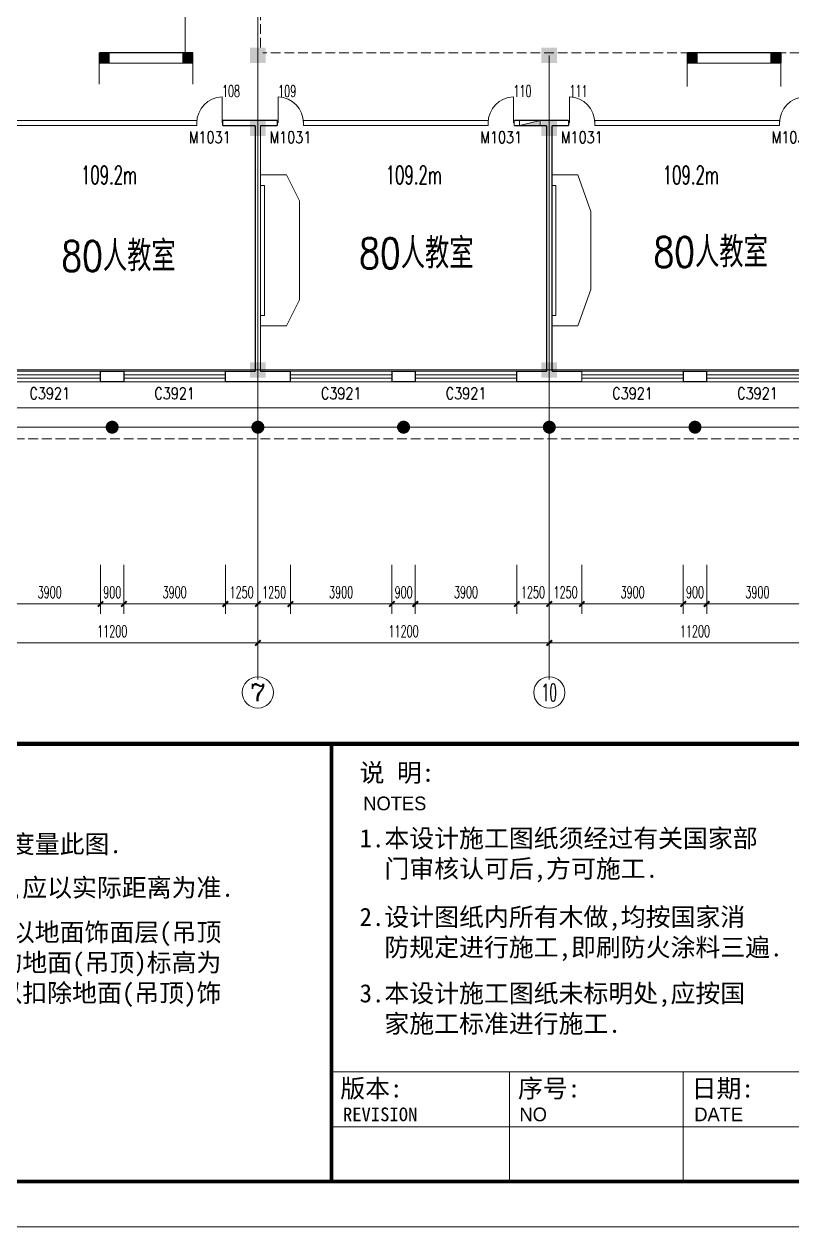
# Model space of a CAD drawing. Extents: x 1575758 to 1999219, y -897052 to -636879.
# Drawn here: x 1635821 to 1665333, y -741246 to -694985 of the extents above; entities that cross this region are included whole.
import ezdxf
from ezdxf.enums import TextEntityAlignment as Align

# ---------------------------------------------------------------- set-up
doc = ezdxf.new("R2010")
doc.units = 0
doc.header["$LTSCALE"] = 1500
doc.header["$MEASUREMENT"] = 0
doc.linetypes.add('CENTER', pattern=[2, 1.25, -0.25, 0.25, -0.25])
doc.linetypes.add('DASH', pattern=[0.35, 0.25, -0.1])
doc.layers.get('0').update_dxf_attribs({"linetype": 'CONTINUOUS', "lineweight": 5})
doc.layers.get('DEFPOINTS').update_dxf_attribs({"linetype": 'CONTINUOUS', "lineweight": 5})
for name, color, linetype, lineweight in [('AXIS', 7, 'CONTINUOUS', 5), ('AXIS_TEXT', 7, 'CONTINUOUS', 5), ('COLUMN', 7, 'CONTINUOUS', 5), ('DOTE', 7, 'CENTER', 5), ('PUB_DIM', 7, 'CONTINUOUS', 5), ('U型玻璃', 7, 'CONTINUOUS', 5), ('WALL', 7, 'CONTINUOUS', 5), ('WINDOW', 7, 'CONTINUOUS', 0), ('WINDOW_TEXT', 7, 'CONTINUOUS', 5), ('我的', 7, 'CONTINUOUS', 5), ('消火栓', 7, 'CONTINUOUS', 5), ('虚线', 7, 'DASH', 5)]:
    doc.layers.add(name, color=color, linetype=linetype, lineweight=lineweight)
doc.styles.add('_SIMPLEX', font='SIMPLEX.shx', dxfattribs={"width": 0.6})
doc.styles.add('COMPLEX', font='COMPLEX')
doc.styles.add('DIM_FONT', font='romans.shx', dxfattribs={"width": 0.6})
doc.styles.add('H1', font='romans.shx', dxfattribs={"width": 1.2, "bigfont": 'hztxt.shx'})
doc.styles.add('SIMPLEX', font='SIMPLEX.SHX', dxfattribs={"width": 0.6})
doc.styles.get("Standard").update_dxf_attribs({"font": 'simhei.ttf', "height": 1.2})
doc.dimstyles.new('NORMAL', dxfattribs={"dimscale": 1.5, "dimtxt": 300, "dimasz": 1, "dimexe": 250, "dimexo": 300, "dimgap": 150, "dimtad": 1, "dimdec": 0, "dimdsep": 46, "dimtxsty": 'DIM_FONT', "dimblk1": '_DIMX', "dimblk2": '_DIMX', "dimsah": 1, "dimcen": 2.5, "dimdle": 0.3, "dimclrd": 256, "dimclre": 256, "dimclrt": 256, "dimadec": 0, "dimazin": 0, "dimtfac": 1, "dimtdec": 0, "dimtix": 1, "dimtmove": 2, "dimatfit": 3, "dimldrblk": '_DIMX', "dimfxl": 1, "dimtvp": 1, "dimtolj": 1, "dimtzin": 0, "dimlwd": -1, "dimlwe": -1, "dimarcsym": 0})

# ---------------------------------------------------------------- blocks, each defined once
blk = doc.blocks.new('_DIMX')
blk.add_line((-150, 0), (150, 0))
at = {"const_width": 50}
blk.add_lwpolyline([(-70, -70), (70, 70)], dxfattribs=at)
blk = doc.blocks.new('*D382')
at = {"layer": 'DEFPOINTS', "color": 0, "lineweight": 5}
for p in [(1633608, -715338), (1644808, -715338), (1644808, -718788)]:
    blk.add_point(p, dxfattribs=at)
at = {"layer": 'PUB_DIM'}
for p, q in [((1633608, -715788), (1633608, -719163)), ((1644808, -715788), (1644808, -719163)), ((1633609, -718788), (1644806, -718788))]:
    blk.add_line(p, q, dxfattribs=at)
at = {"layer": 'PUB_DIM', "xscale": 1.5, "yscale": 1.5, "zscale": 1.5, "rotation": 180}
blk.add_blockref('_DIMX', (1633608, -718788), dxfattribs=at)
at = {"layer": 'PUB_DIM', "xscale": 1.5, "yscale": 1.5, "zscale": 1.5}
blk.add_blockref('_DIMX', (1644808, -718788), dxfattribs=at)
at = {"layer": 'PUB_DIM', "insert": (1639208, -718338), "char_height": 450, "attachment_point": 5, "style": 'DIM_FONT'}
blk.add_mtext('\\A1;11200', dxfattribs=at)
blk = doc.blocks.new('*D383')
at = {"layer": 'DEFPOINTS', "color": 0, "lineweight": 5}
for p in [(1644808, -715338), (1656008, -715338), (1656008, -718788)]:
    blk.add_point(p, dxfattribs=at)
at = {"layer": 'PUB_DIM'}
for p, q in [((1644808, -715788), (1644808, -719163)), ((1656008, -715788), (1656008, -719163)), ((1644809, -718788), (1656006, -718788))]:
    blk.add_line(p, q, dxfattribs=at)
at = {"layer": 'PUB_DIM', "xscale": 1.5, "yscale": 1.5, "zscale": 1.5, "rotation": 180}
blk.add_blockref('_DIMX', (1644808, -718788), dxfattribs=at)
at = {"layer": 'PUB_DIM', "xscale": 1.5, "yscale": 1.5, "zscale": 1.5}
blk.add_blockref('_DIMX', (1656008, -718788), dxfattribs=at)
at = {"layer": 'PUB_DIM', "insert": (1650408, -718338), "char_height": 450, "attachment_point": 5, "style": 'DIM_FONT'}
blk.add_mtext('\\A1;11200', dxfattribs=at)
blk = doc.blocks.new('*D384')
at = {"layer": 'DEFPOINTS', "color": 0, "lineweight": 5}
for p in [(1656008, -715338), (1667208, -715338), (1667208, -718788)]:
    blk.add_point(p, dxfattribs=at)
at = {"layer": 'PUB_DIM'}
for p, q in [((1656008, -715788), (1656008, -719163)), ((1667208, -715788), (1667208, -719163)), ((1656009, -718788), (1667206, -718788))]:
    blk.add_line(p, q, dxfattribs=at)
at = {"layer": 'PUB_DIM', "xscale": 1.5, "yscale": 1.5, "zscale": 1.5, "rotation": 180}
blk.add_blockref('_DIMX', (1656008, -718788), dxfattribs=at)
at = {"layer": 'PUB_DIM', "xscale": 1.5, "yscale": 1.5, "zscale": 1.5}
blk.add_blockref('_DIMX', (1667208, -718788), dxfattribs=at)
at = {"layer": 'PUB_DIM', "insert": (1661608, -718338), "char_height": 450, "attachment_point": 5, "style": 'DIM_FONT'}
blk.add_mtext('\\A1;11200', dxfattribs=at)
blk = doc.blocks.new('_AXISO')
blk.add_circle((0, 0), 0.5)
at = {"layer": 'AXIS_TEXT', "style": 'COMPLEX', "width": 1.041667}
blk.add_attdef('A', text='', height=0.56, dxfattribs=at).set_placement((-0.25, -0.28), (0.25, -0.28), align=Align.FIT)
blk = doc.blocks.new('M_A2ZXL')
blk.add_line((-0.472, 0), (-0.472, -1))
blk.add_arc((-0.5, 0), 1, 271.6231, 0)
blk = doc.blocks.new('_FZH')
blk.add_solid([(0.5, -0.5), (-0.5, -0.5), (0.5, 0.5), (-0.5, 0.5)])
blk = doc.blocks.new('M_S2RKC')
for points in [[(-0.409, 0.297), (0.156, -0.481), (-0.495, 0.105), (-0.495, -0.105)], [(-0.053, 0.503), (0.156, -0.481), (-0.253, 0.438), (-0.409, 0.297)], [(0.338, 0.376), (0.156, -0.481), (0.156, 0.481), (-0.053, 0.503)], [(0.506, 0), (0.156, -0.481), (0.462, 0.206), (0.338, 0.376)], [(0.462, -0.206), (0.338, -0.376), (0.506, 0), (0.156, -0.481)], [(-0.495, -0.105), (0.156, -0.481), (-0.409, -0.297), (-0.253, -0.438)], [(-0.253, -0.438), (0.156, -0.481), (-0.053, -0.503)]]:
    blk.add_solid(points)
blk = doc.blocks.new('*D484')
at = {"layer": 'DEFPOINTS', "color": 0, "lineweight": 5}
for p in [(1639658, -715338), (1643558, -715338), (1643558, -717288)]:
    blk.add_point(p, dxfattribs=at)
at = {"layer": 'PUB_DIM'}
for p, q in [((1639658, -715788), (1639658, -717663)), ((1643558, -715788), (1643558, -717663)), ((1639659, -717288), (1643556, -717288))]:
    blk.add_line(p, q, dxfattribs=at)
at = {"layer": 'PUB_DIM', "xscale": 1.5, "yscale": 1.5, "zscale": 1.5, "rotation": 180}
blk.add_blockref('_DIMX', (1639658, -717288), dxfattribs=at)
at = {"layer": 'PUB_DIM', "xscale": 1.5, "yscale": 1.5, "zscale": 1.5}
blk.add_blockref('_DIMX', (1643558, -717288), dxfattribs=at)
at = {"layer": 'PUB_DIM', "insert": (1641608, -716838), "char_height": 450, "attachment_point": 5, "style": 'DIM_FONT'}
blk.add_mtext('\\A1;3900', dxfattribs=at)
blk = doc.blocks.new('*D485')
at = {"layer": 'DEFPOINTS', "color": 0, "lineweight": 5}
for p in [(1638758, -715338), (1639658, -715338), (1638758, -717288)]:
    blk.add_point(p, dxfattribs=at)
at = {"layer": 'PUB_DIM'}
for p, q in [((1638758, -715788), (1638758, -717663)), ((1639658, -715788), (1639658, -717663)), ((1638756, -717288), (1638755, -717288)), ((1639658, -717288), (1638758, -717288)), ((1639659, -717288), (1639661, -717288))]:
    blk.add_line(p, q, dxfattribs=at)
at = {"layer": 'PUB_DIM', "xscale": 1.5, "yscale": 1.5, "zscale": 1.5}
for p, rotation in [((1638758, -717288), 359.9999999999852), ((1639658, -717288), 179.9999999999851)]:
    blk.add_blockref('_DIMX', p, dxfattribs=dict(at, rotation=rotation))
at = {"layer": 'PUB_DIM', "insert": (1639208, -716838), "char_height": 450, "attachment_point": 5, "style": 'DIM_FONT'}
blk.add_mtext('\\A1;900', dxfattribs=at)
blk = doc.blocks.new('*D486')
at = {"layer": 'DEFPOINTS', "color": 0, "lineweight": 5}
for p in [(1634858, -715338), (1638758, -715338), (1634858, -717288)]:
    blk.add_point(p, dxfattribs=at)
at = {"layer": 'PUB_DIM'}
for p, q in [((1634858, -715788), (1634858, -717663)), ((1638758, -715788), (1638758, -717663)), ((1638756, -717288), (1634859, -717288))]:
    blk.add_line(p, q, dxfattribs=at)
at = {"layer": 'PUB_DIM', "xscale": 1.5, "yscale": 1.5, "zscale": 1.5}
for p, rotation in [((1634858, -717288), 179.9999999999966), ((1638758, -717288), 359.9999999999966)]:
    blk.add_blockref('_DIMX', p, dxfattribs=dict(at, rotation=rotation))
at = {"layer": 'PUB_DIM', "insert": (1636808, -716838), "char_height": 450, "attachment_point": 5, "style": 'DIM_FONT'}
blk.add_mtext('\\A1;3900', dxfattribs=at)
blk = doc.blocks.new('*D487')
at = {"layer": 'DEFPOINTS', "color": 0, "lineweight": 5}
for p in [(1650858, -715338), (1654758, -715338), (1654758, -717288)]:
    blk.add_point(p, dxfattribs=at)
at = {"layer": 'PUB_DIM'}
for p, q in [((1650858, -715788), (1650858, -717663)), ((1654758, -715788), (1654758, -717663)), ((1650859, -717288), (1654756, -717288))]:
    blk.add_line(p, q, dxfattribs=at)
at = {"layer": 'PUB_DIM', "xscale": 1.5, "yscale": 1.5, "zscale": 1.5, "rotation": 180}
blk.add_blockref('_DIMX', (1650858, -717288), dxfattribs=at)
at = {"layer": 'PUB_DIM', "xscale": 1.5, "yscale": 1.5, "zscale": 1.5}
blk.add_blockref('_DIMX', (1654758, -717288), dxfattribs=at)
at = {"layer": 'PUB_DIM', "insert": (1652808, -716838), "char_height": 450, "attachment_point": 5, "style": 'DIM_FONT'}
blk.add_mtext('\\A1;3900', dxfattribs=at)
blk = doc.blocks.new('*D488')
at = {"layer": 'DEFPOINTS', "color": 0, "lineweight": 5}
for p in [(1649958, -715338), (1650858, -715338), (1649958, -717288)]:
    blk.add_point(p, dxfattribs=at)
at = {"layer": 'PUB_DIM'}
for p, q in [((1649958, -715788), (1649958, -717663)), ((1650858, -715788), (1650858, -717663)), ((1649956, -717288), (1649955, -717288)), ((1650858, -717288), (1649958, -717288)), ((1650859, -717288), (1650861, -717288))]:
    blk.add_line(p, q, dxfattribs=at)
at = {"layer": 'PUB_DIM', "xscale": 1.5, "yscale": 1.5, "zscale": 1.5}
for p, rotation in [((1649958, -717288), 359.9999999999852), ((1650858, -717288), 179.9999999999851)]:
    blk.add_blockref('_DIMX', p, dxfattribs=dict(at, rotation=rotation))
at = {"layer": 'PUB_DIM', "insert": (1650408, -716838), "char_height": 450, "attachment_point": 5, "style": 'DIM_FONT'}
blk.add_mtext('\\A1;900', dxfattribs=at)
blk = doc.blocks.new('*D489')
at = {"layer": 'DEFPOINTS', "color": 0, "lineweight": 5}
for p in [(1646058, -715338), (1649958, -715338), (1646058, -717288)]:
    blk.add_point(p, dxfattribs=at)
at = {"layer": 'PUB_DIM'}
for p, q in [((1646058, -715788), (1646058, -717663)), ((1649958, -715788), (1649958, -717663)), ((1649956, -717288), (1646059, -717288))]:
    blk.add_line(p, q, dxfattribs=at)
at = {"layer": 'PUB_DIM', "xscale": 1.5, "yscale": 1.5, "zscale": 1.5}
for p, rotation in [((1646058, -717288), 179.9999999999966), ((1649958, -717288), 359.9999999999966)]:
    blk.add_blockref('_DIMX', p, dxfattribs=dict(at, rotation=rotation))
at = {"layer": 'PUB_DIM', "insert": (1648008, -716838), "char_height": 450, "attachment_point": 5, "style": 'DIM_FONT'}
blk.add_mtext('\\A1;3900', dxfattribs=at)
blk = doc.blocks.new('*D490')
at = {"layer": 'DEFPOINTS', "color": 0, "lineweight": 5}
for p in [(1662058, -715338), (1665958, -715338), (1665958, -717288)]:
    blk.add_point(p, dxfattribs=at)
at = {"layer": 'PUB_DIM'}
for p, q in [((1662058, -715788), (1662058, -717663)), ((1665958, -715788), (1665958, -717663)), ((1662059, -717288), (1665956, -717288))]:
    blk.add_line(p, q, dxfattribs=at)
at = {"layer": 'PUB_DIM', "xscale": 1.5, "yscale": 1.5, "zscale": 1.5, "rotation": 180}
blk.add_blockref('_DIMX', (1662058, -717288), dxfattribs=at)
at = {"layer": 'PUB_DIM', "xscale": 1.5, "yscale": 1.5, "zscale": 1.5}
blk.add_blockref('_DIMX', (1665958, -717288), dxfattribs=at)
at = {"layer": 'PUB_DIM', "insert": (1664008, -716838), "char_height": 450, "attachment_point": 5, "style": 'DIM_FONT'}
blk.add_mtext('\\A1;3900', dxfattribs=at)
blk = doc.blocks.new('*D491')
at = {"layer": 'DEFPOINTS', "color": 0, "lineweight": 5}
for p in [(1661158, -715338), (1662058, -715338), (1661158, -717288)]:
    blk.add_point(p, dxfattribs=at)
at = {"layer": 'PUB_DIM'}
for p, q in [((1661158, -715788), (1661158, -717663)), ((1662058, -715788), (1662058, -717663)), ((1661156, -717288), (1661155, -717288)), ((1662058, -717288), (1661158, -717288)), ((1662059, -717288), (1662061, -717288))]:
    blk.add_line(p, q, dxfattribs=at)
at = {"layer": 'PUB_DIM', "xscale": 1.5, "yscale": 1.5, "zscale": 1.5}
for p, rotation in [((1661158, -717288), 359.9999999999852), ((1662058, -717288), 179.9999999999851)]:
    blk.add_blockref('_DIMX', p, dxfattribs=dict(at, rotation=rotation))
at = {"layer": 'PUB_DIM', "insert": (1661608, -716838), "char_height": 450, "attachment_point": 5, "style": 'DIM_FONT'}
blk.add_mtext('\\A1;900', dxfattribs=at)
blk = doc.blocks.new('*D492')
at = {"layer": 'DEFPOINTS', "color": 0, "lineweight": 5}
for p in [(1657258, -715338), (1661158, -715338), (1657258, -717288)]:
    blk.add_point(p, dxfattribs=at)
at = {"layer": 'PUB_DIM'}
for p, q in [((1657258, -715788), (1657258, -717663)), ((1661158, -715788), (1661158, -717663)), ((1661156, -717288), (1657259, -717288))]:
    blk.add_line(p, q, dxfattribs=at)
at = {"layer": 'PUB_DIM', "xscale": 1.5, "yscale": 1.5, "zscale": 1.5}
for p, rotation in [((1657258, -717288), 179.9999999999966), ((1661158, -717288), 359.9999999999966)]:
    blk.add_blockref('_DIMX', p, dxfattribs=dict(at, rotation=rotation))
at = {"layer": 'PUB_DIM', "insert": (1659208, -716838), "char_height": 450, "attachment_point": 5, "style": 'DIM_FONT'}
blk.add_mtext('\\A1;3900', dxfattribs=at)
blk = doc.blocks.new('A$C68C06AB7')
at = {"layer": '消火栓'}
blk.add_hatch(color=256, dxfattribs=at).paths.add_polyline_path([(800, 200), (0, 200), (800, 0)])
blk.add_line((0, 200), (800, 0), dxfattribs=at)
blk.add_lwpolyline([(0, 200), (0, 0), (800, 0), (800, 200)], close=True, dxfattribs=at)
blk = doc.blocks.new('*D650')
at = {"layer": 'DEFPOINTS', "color": 0, "lineweight": 5}
for p in [(1643558, -715338), (1644808, -715338), (1643558, -717288)]:
    blk.add_point(p, dxfattribs=at)
at = {"layer": 'PUB_DIM'}
for p, q in [((1643558, -715788), (1643558, -717663)), ((1644808, -715788), (1644808, -717663)), ((1643556, -717288), (1643555, -717288)), ((1644808, -717288), (1643558, -717288)), ((1644809, -717288), (1644811, -717288))]:
    blk.add_line(p, q, dxfattribs=at)
at = {"layer": 'PUB_DIM', "xscale": 1.5, "yscale": 1.5, "zscale": 1.5}
for p, rotation in [((1643558, -717288), 359.9999999999893), ((1644808, -717288), 179.9999999999893)]:
    blk.add_blockref('_DIMX', p, dxfattribs=dict(at, rotation=rotation))
at = {"layer": 'PUB_DIM', "insert": (1644183, -716838), "char_height": 450, "attachment_point": 5, "style": 'DIM_FONT'}
blk.add_mtext('\\A1;1250', dxfattribs=at)
blk = doc.blocks.new('*D651')
at = {"layer": 'DEFPOINTS', "color": 0, "lineweight": 5}
for p in [(1644808, -715338), (1646058, -715338), (1646058, -717288)]:
    blk.add_point(p, dxfattribs=at)
at = {"layer": 'PUB_DIM'}
for p, q in [((1644808, -715788), (1644808, -717663)), ((1646058, -715788), (1646058, -717663)), ((1644806, -717288), (1644805, -717288)), ((1644808, -717288), (1646058, -717288)), ((1646059, -717288), (1646061, -717288))]:
    blk.add_line(p, q, dxfattribs=at)
at = {"layer": 'PUB_DIM', "xscale": 1.5, "yscale": 1.5, "zscale": 1.5}
blk.add_blockref('_DIMX', (1644808, -717288), dxfattribs=at)
at = {"layer": 'PUB_DIM', "xscale": 1.5, "yscale": 1.5, "zscale": 1.5, "rotation": 180}
blk.add_blockref('_DIMX', (1646058, -717288), dxfattribs=at)
at = {"layer": 'PUB_DIM', "insert": (1645433, -716838), "char_height": 450, "attachment_point": 5, "style": 'DIM_FONT'}
blk.add_mtext('\\A1;1250', dxfattribs=at)
blk = doc.blocks.new('*D652')
at = {"layer": 'DEFPOINTS', "color": 0, "lineweight": 5}
for p in [(1654758, -715338), (1656008, -715338), (1654758, -717288)]:
    blk.add_point(p, dxfattribs=at)
at = {"layer": 'PUB_DIM'}
for p, q in [((1654758, -715788), (1654758, -717663)), ((1656008, -715788), (1656008, -717663)), ((1654756, -717288), (1654755, -717288)), ((1656008, -717288), (1654758, -717288)), ((1656009, -717288), (1656011, -717288))]:
    blk.add_line(p, q, dxfattribs=at)
at = {"layer": 'PUB_DIM', "xscale": 1.5, "yscale": 1.5, "zscale": 1.5}
for p, rotation in [((1654758, -717288), 359.9999999999893), ((1656008, -717288), 179.9999999999893)]:
    blk.add_blockref('_DIMX', p, dxfattribs=dict(at, rotation=rotation))
at = {"layer": 'PUB_DIM', "insert": (1655383, -716838), "char_height": 450, "attachment_point": 5, "style": 'DIM_FONT'}
blk.add_mtext('\\A1;1250', dxfattribs=at)
blk = doc.blocks.new('*D653')
at = {"layer": 'DEFPOINTS', "color": 0, "lineweight": 5}
for p in [(1656008, -715338), (1657258, -715338), (1657258, -717288)]:
    blk.add_point(p, dxfattribs=at)
at = {"layer": 'PUB_DIM'}
for p, q in [((1656008, -715788), (1656008, -717663)), ((1657258, -715788), (1657258, -717663)), ((1656006, -717288), (1656005, -717288)), ((1656008, -717288), (1657258, -717288)), ((1657259, -717288), (1657261, -717288))]:
    blk.add_line(p, q, dxfattribs=at)
at = {"layer": 'PUB_DIM', "xscale": 1.5, "yscale": 1.5, "zscale": 1.5}
blk.add_blockref('_DIMX', (1656008, -717288), dxfattribs=at)
at = {"layer": 'PUB_DIM', "xscale": 1.5, "yscale": 1.5, "zscale": 1.5, "rotation": 180}
blk.add_blockref('_DIMX', (1657258, -717288), dxfattribs=at)
at = {"layer": 'PUB_DIM', "insert": (1656633, -716838), "char_height": 450, "attachment_point": 5, "style": 'DIM_FONT'}
blk.add_mtext('\\A1;1250', dxfattribs=at)
blk = doc.blocks.new('_WBLK')
for p, q in [((-0.5, 0.5), (0.5, 0.5)), ((0.5, 0.167), (-0.5, 0.167)), ((0.5, -0.167), (-0.5, -0.167)), ((-0.5, -0.5), (0.5, -0.5))]:
    blk.add_line(p, q)
at = {"layer": 'WINDOW_TEXT', "style": 'SIMPLEX', "flags": 9}
blk.add_attdef('A', text='', height=1, dxfattribs=at).set_placement((0, 1.5), align=Align.MIDDLE)

msp = doc.modelspace()

# ---------------------------------------------------------------- linework, layer by layer
at = {"layer": 'AXIS', "color": 250}
for p, q in [((1668669.1, -735286.4), (1647640.8, -735286.4)), ((1654472.7, -739493.2), (1654472.7, -735286.4)), ((1661146.5, -739493.2), (1661146.5, -735286.4)), ((1668669.1, -737389.8), (1647640.8, -737389.8))]:
    msp.add_line(p, q, dxfattribs=at)
msp.add_lwpolyline([(1575758, -639932.6), (1575758, -741246), (1712478.5, -741246), (1712478.5, -639932.6)], close=True, dxfattribs=at)
at = {"layer": 'AXIS', "color": 0, "const_width": 140.2}
msp.add_lwpolyline([(1577510.8, -641685.4), (1577510.8, -739493.2), (1710725.7, -739493.2), (1710725.7, -641685.4)], close=True, dxfattribs=at)
at = {"layer": 'AXIS', "color": 0}
for points, const_width in [([(1577510.8, -722666), (1710725.7, -722666)], 175.3), ([(1647640.8, -739493.2), (1647640.8, -722666)], 140.2)]:
    msp.add_lwpolyline(points, dxfattribs=dict(at, const_width=const_width))
at = {"layer": 'DOTE'}
msp.add_line((1642007.7, -679589.3), (1642007.7, -696189.3), dxfattribs=at)
at = {"layer": 'PUB_DIM'}
for p, q in [((1644807.7, -645294.1), (1644807.7, -720190.6)), ((1656007.7, -696189.3), (1656007.7, -720190.6)), ((1692049, -708289.3), (1622407.7, -708289.3)), ((1692049, -710489.3), (1598224.3, -710489.3)), ((1644807.7, -718348.8), (1644807.7, -720091.5)), ((1656007.7, -718348.8), (1656007.7, -720091.5))]:
    msp.add_line(p, q, dxfattribs=at)
msp.add_lwpolyline([(1602107.7, -700189.3), (1602107.7, -701189.3), (1603057.7, -701189.3), (1603057.7, -711939.3), (1623857.7, -711939.3), (1623857.7, -709739.3), (1679857.7, -709739.3), (1679857.7, -709739.3), (1680707.7, -709739.3), (1680707.7, -709739.3), (1681357.7, -709739.3), (1681357.7, -715339.3), (1681357.7, -715339.3), (1681357.7, -716339.3)], dxfattribs=at)
at = {"layer": 'U型玻璃'}
for p, q in [((1642457.7, -698689.3), (1635357.7, -698689.3)), ((1642457.7, -698889.3), (1635357.7, -698889.3)), ((1642457.7, -698689.3), (1642457.7, -698889.3)), ((1646557.7, -698689.3), (1646557.7, -698889.3)), ((1653657.7, -698689.3), (1646557.7, -698689.3)), ((1653657.7, -698889.3), (1646557.7, -698889.3)), ((1653657.7, -698689.3), (1653657.7, -698889.3)), ((1657757.7, -698689.3), (1657757.7, -698889.3)), ((1664857.7, -698689.3), (1657757.7, -698689.3)), ((1664857.7, -698889.3), (1657757.7, -698889.3)), ((1664857.7, -698689.3), (1664857.7, -698889.3))]:
    msp.add_line(p, q, dxfattribs=at)
at = {"layer": 'WALL'}
for p, q in [((1638707.5, -696489.3), (1638707.5, -697299.7)), ((1642307.7, -696489.3), (1642307.7, -697299.7)), ((1661307.5, -696489.3), (1661307.5, -697390.3)), ((1664907.7, -696489.3), (1664907.7, -697390.3)), ((1645907.7, -700789.3), (1644907.7, -700789.3)), ((1645907.7, -700789.3), (1646407.7, -701789.3)), ((1657107.7, -700789.3), (1656107.7, -700789.3)), ((1657107.7, -700789.3), (1657607.7, -702189.3)), ((1645057.7, -701189.3), (1644907.7, -701189.3)), ((1645057.7, -706189.3), (1645057.7, -701189.3)), ((1656257.7, -701189.3), (1656107.7, -701189.3)), ((1656257.7, -706189.3), (1656257.7, -701189.3)), ((1646407.7, -705589.3), (1646407.7, -701789.3)), ((1657607.7, -705189.3), (1657607.7, -702189.3)), ((1657107.7, -706589.3), (1657607.7, -705189.3)), ((1645907.7, -706589.3), (1646407.7, -705589.3)), ((1645057.7, -706189.3), (1644907.7, -706189.3)), ((1656257.7, -706189.3), (1656107.7, -706189.3)), ((1645907.7, -706589.3), (1644907.7, -706589.3)), ((1657107.7, -706589.3), (1656107.7, -706589.3))]:
    msp.add_line(p, q, dxfattribs=at)
at = {"layer": 'WALL', "const_width": 50}
for points in [[(1638707.5, -696089.3), (1638707.5, -696489.3)], [(1638707.5, -696089.3), (1642307.7, -696089.3)], [(1642307.7, -696489.3), (1642307.7, -696089.3)], [(1661307.5, -696089.3), (1661307.5, -696489.3)], [(1661307.5, -696089.3), (1664907.7, -696089.3)], [(1664907.7, -696489.3), (1664907.7, -696089.3)], [(1642307.7, -696489.3), (1638707.5, -696489.3)], [(1664907.7, -696489.3), (1661307.5, -696489.3)], [(1643457.7, -698689.3), (1643457.7, -698889.3)], [(1645557.7, -698689.3), (1643457.7, -698689.3)], [(1644707.7, -698889.3), (1643457.7, -698889.3)], [(1644707.7, -708339.3), (1644707.7, -698889.3)], [(1644907.7, -708339.3), (1644907.7, -698889.3)], [(1645557.7, -698889.3), (1644907.7, -698889.3)], [(1645557.7, -698689.3), (1645557.7, -698889.3)], [(1654657.7, -698689.3), (1654657.7, -698889.3)], [(1656757.7, -698689.3), (1654657.7, -698689.3)], [(1655907.7, -698889.3), (1654657.7, -698889.3)], [(1655907.7, -708339.3), (1655907.7, -698889.3)], [(1656107.7, -708339.3), (1656107.7, -698889.3)], [(1656757.7, -698889.3), (1656107.7, -698889.3)], [(1656757.7, -698689.3), (1656757.7, -698889.3)], [(1638757.7, -708339.3), (1638757.7, -708739.3)], [(1639657.7, -708339.3), (1638757.7, -708339.3)], [(1639657.7, -708339.3), (1639657.7, -708739.3)], [(1643557.7, -708339.3), (1643557.7, -708739.3)], [(1644707.7, -708339.3), (1643557.7, -708339.3)], [(1646057.7, -708339.3), (1644907.7, -708339.3)], [(1646057.7, -708339.3), (1646057.7, -708739.3)], [(1650857.7, -708339.3), (1649957.7, -708339.3)], [(1649957.7, -708339.3), (1649957.7, -708739.3)], [(1650857.7, -708339.3), (1650857.7, -708739.3)], [(1654757.7, -708339.3), (1654757.7, -708739.3)], [(1655907.7, -708339.3), (1654757.7, -708339.3)], [(1657257.7, -708339.3), (1656107.7, -708339.3)], [(1657257.7, -708339.3), (1657257.7, -708739.3)], [(1661157.7, -708339.3), (1661157.7, -708739.3)], [(1662057.7, -708339.3), (1661157.7, -708339.3)], [(1662057.7, -708339.3), (1662057.7, -708739.3)], [(1639657.7, -708739.3), (1638757.7, -708739.3)], [(1646057.7, -708739.3), (1643557.7, -708739.3)], [(1650857.7, -708739.3), (1649957.7, -708739.3)], [(1657257.7, -708739.3), (1654757.7, -708739.3)], [(1662057.7, -708739.3), (1661157.7, -708739.3)]]:
    msp.add_lwpolyline(points, dxfattribs=at)
at = {"layer": '虚线'}
for p, q in [((1644907.7, -688689.3), (1644907.7, -695889.3)), ((1681907.7, -696089.3), (1644996.9, -696089.3)), ((1622857.7, -710939.3), (1682007.7, -710939.3))]:
    msp.add_line(p, q, dxfattribs=at)

# ---------------------------------------------------------------- block references
at = {"layer": 'COLUMN', "extrusion": (0, 0, -1), "xscale": 400, "yscale": 400, "zscale": -400}
for p in [(-1638907.5, -696289.3), (-1642107.7, -696289.3), (-1661507.5, -696289.3), (-1664707.7, -696289.3)]:
    msp.add_blockref('_FZH', p, dxfattribs=at)
at = {"layer": 'COLUMN'}
for name, p, xscale, yscale, zscale in [('_FZH', (1644807.7, -696189.3), 600, 600, 600), ('_FZH', (1656007.7, -696189.3), 600, 600, 600), ('_FZH', (1644807.7, -698989.3), 600, 600, 600), ('_FZH', (1656007.7, -698989.3), 600, 600, 600), ('_FZH', (1644807.7, -708289.3), 600, 600, 600), ('_FZH', (1656007.7, -708289.3), 600, 600, 600), ('M_S2RKC', (1639207.7, -710489.3), 500, 500, 500), ('M_S2RKC', (1644807.7, -710489.3), 500, 500, 500), ('M_S2RKC', (1650407.7, -710489.3), 500, 500, 500), ('M_S2RKC', (1656007.7, -710489.3), 500, 500, 500), ('M_S2RKC', (1661607.7, -710489.3), 500, 500, 500)]:
    msp.add_blockref(name, p, dxfattribs=dict(at, xscale=xscale, yscale=yscale, zscale=zscale))
at = {"layer": 'PUB_DIM'}
ref = msp.add_blockref('_AXISO', (1644807.7, -720691.5), dxfattribs=dict(at, xscale=1200, yscale=1200, zscale=1200))
ref.add_attrib('A', '7', dxfattribs={"layer": 'AXIS_TEXT', "height": 672, "style": 'COMPLEX', "width": 1.339286}).set_placement((1644507.7, -721027.5), (1645107.7, -721027.5), align=Align.FIT)
ref = msp.add_blockref('_AXISO', (1656007.7, -720691.5), dxfattribs=dict(at, xscale=1200, yscale=1200, zscale=1200))
ref.add_attrib('A', '10', dxfattribs={"layer": 'AXIS_TEXT', "height": 672, "style": 'COMPLEX', "width": 0.646552}).set_placement((1655707.7, -721027.5), (1656307.7, -721027.5), align=Align.FIT)
at = {"layer": 'WINDOW'}
ref = msp.add_blockref('M_A2ZXL', (1642957.7, -698789.3), dxfattribs=dict(at, xscale=1000, yscale=1000, zscale=1000, rotation=180))
ref.add_attrib('A', 'M1031', dxfattribs={"layer": 'WINDOW_TEXT', "height": 450, "style": '_SIMPLEX', "width": 0.8, "flags": 8}).set_placement((1642957.7, -699339.3, -300246.1), align=Align.MIDDLE)
ref = msp.add_blockref('M_A2ZXL', (1646057.7, -698789.2), dxfattribs=dict(at, xscale=-1000, yscale=1000, zscale=1000, rotation=180))
ref.add_attrib('A', 'M1031', dxfattribs={"layer": 'WINDOW_TEXT', "height": 450, "style": '_SIMPLEX', "width": 0.8, "flags": 8}).set_placement((1646057.7, -699339.2, -300246.1), align=Align.MIDDLE)
ref = msp.add_blockref('M_A2ZXL', (1654157.7, -698789.2), dxfattribs=dict(at, xscale=1000, yscale=1000, zscale=1000, rotation=180))
ref.add_attrib('A', 'M1031', dxfattribs={"layer": 'WINDOW_TEXT', "height": 450, "style": '_SIMPLEX', "width": 0.8, "flags": 8}).set_placement((1654157.7, -699339.2, -300246.1), align=Align.MIDDLE)
ref = msp.add_blockref('M_A2ZXL', (1657257.7, -698789.3), dxfattribs=dict(at, xscale=-1000, yscale=1000, zscale=1000, rotation=180))
ref.add_attrib('A', 'M1031', dxfattribs={"layer": 'WINDOW_TEXT', "height": 450, "style": '_SIMPLEX', "width": 0.8, "flags": 8}).set_placement((1657257.7, -699339.3, -300246.1), align=Align.MIDDLE)
ref = msp.add_blockref('M_A2ZXL', (1665357.7, -698789.3), dxfattribs=dict(at, xscale=1000, yscale=1000, zscale=1000, rotation=180))
ref.add_attrib('A', 'M1031', dxfattribs={"layer": 'WINDOW_TEXT', "height": 450, "style": '_SIMPLEX', "width": 0.8, "flags": 8}).set_placement((1665357.7, -699339.3, -300246.1), align=Align.MIDDLE)
ref = msp.add_blockref('_WBLK', (1636807.7, -708539.3), dxfattribs=dict(at, xscale=-3900, yscale=400.0000000569271, zscale=3900, rotation=180))
ref.add_attrib('A', 'C3921', dxfattribs={"layer": 'WINDOW_TEXT', "height": 450, "style": '_SIMPLEX', "width": 0.8, "flags": 8}).set_placement((1636807.7, -709189.3), align=Align.MIDDLE)
ref = msp.add_blockref('_WBLK', (1641607.7, -708539.3), dxfattribs=dict(at, xscale=-3900, yscale=400.0000000572763, zscale=3900, rotation=180))
ref.add_attrib('A', 'C3921', dxfattribs={"layer": 'WINDOW_TEXT', "height": 450, "style": '_SIMPLEX', "width": 0.8, "flags": 8}).set_placement((1641607.7, -709189.3), align=Align.MIDDLE)
ref = msp.add_blockref('_WBLK', (1648007.7, -708539.3), dxfattribs=dict(at, xscale=3900, yscale=400.0000000572763, zscale=3900, rotation=180))
ref.add_attrib('A', 'C3921', dxfattribs={"layer": 'WINDOW_TEXT', "height": 450, "style": '_SIMPLEX', "width": 0.8, "flags": 8}).set_placement((1648007.7, -709189.3), align=Align.MIDDLE)
ref = msp.add_blockref('_WBLK', (1652807.7, -708539.3), dxfattribs=dict(at, xscale=3900, yscale=400.0000000569271, zscale=3900, rotation=180))
ref.add_attrib('A', 'C3921', dxfattribs={"layer": 'WINDOW_TEXT', "height": 450, "style": '_SIMPLEX', "width": 0.8, "flags": 8}).set_placement((1652807.7, -709189.3), align=Align.MIDDLE)
ref = msp.add_blockref('_WBLK', (1659207.7, -708539.3), dxfattribs=dict(at, xscale=-3900, yscale=400.0000000569271, zscale=3900, rotation=180))
ref.add_attrib('A', 'C3921', dxfattribs={"layer": 'WINDOW_TEXT', "height": 450, "style": '_SIMPLEX', "width": 0.8, "flags": 8}).set_placement((1659207.7, -709189.3), align=Align.MIDDLE)
ref = msp.add_blockref('_WBLK', (1664007.7, -708539.3), dxfattribs=dict(at, xscale=-3900, yscale=400.0000000572763, zscale=3900, rotation=180))
ref.add_attrib('A', 'C3921', dxfattribs={"layer": 'WINDOW_TEXT', "height": 450, "style": '_SIMPLEX', "width": 0.8, "flags": 8}).set_placement((1664007.7, -709189.3), align=Align.MIDDLE)
at = {"layer": '消火栓', "xscale": -1, "rotation": 180}
msp.add_blockref('A$C68C06AB7', (1654857.7, -698689.3), dxfattribs=at)

# ---------------------------------------------------------------- texts
at = {"layer": 'AXIS', "color": 250, "attachment_point": 1}
for s, insert, char_height, width in [('{\\fSimHei|b0|i0|c134|p2;\\C5;说 明:}', (1648716.3, -723423.4), 701.131, 6476.823), ('\\fￋￎￌ￥|b0|i0|c134|p2;\\C5;NOTES', (1648859.2, -724694.3), 525.848, 6476.823), ('{\\fSimHei|b0|i0|c134|p2;\\C5;1.切勿以比例尺度量此图.}', (1628583.2, -726171.7), 701.131, 17463.279), ('{\\fSimHei|b0|i0|c134|p2;\\C5;1.本设计施工图纸须经过有关国家部\\P  门审核认可后,方可施工.}', (1648716.3, -725945.9), 701.131, 17463.279), ('{\\fSimHei|b0|i0|c134|p2;\\C5;2.若发现误差时,应以实际距离为准.}', (1628583.2, -727844.7), 701.131, 17463.279), ('{\\fSimHei|b0|i0|c134|p2;\\C5;2.设计图纸内所有木做,均按国家消\\P  防规定进行施工,即刷防火涂料三遍.}', (1648716.3, -728971.1), 701.131, 17463.279), ('{\\fSimHei|b0|i0|c134|p2;\\C5;3.图纸中标高是以地面饰面层(吊顶\\P饰面层)做完后的地面(吊顶)标高为\\P相对零标高(即以扣除地面(吊顶)饰\\P面层高度)}', (1628583.2, -729558.2), 701.131, 17463.279), ('{\\fSimHei|b0|i0|c134|p2;\\C5;3.本设计施工图纸未标明处,应按国\\P  家施工标准进行施工.}', (1648716.3, -731909.1), 701.131, 17463.279), ('{\\fSimHei|b0|i0|c134|p2;\\C5;版本:}', (1647973.5, -735566.5), 701.131, 6476.823), ('{\\fSimHei|b0|i0|c134|p2;\\C5;序号:}', (1654805.4, -735566.5), 701.131, 6476.823), ('{\\fSimHei|b0|i0|c134|p2;\\C5;日期:}', (1661479.2, -735566.5), 701.131, 6476.823), ('{\\fSimSun|b0|i0|c134|p2;\\C5;REVISION}', (1648075.1, -736653.8), 525.848, 6476.823), ('\\fￋￎￌ￥|b0|i0|c134|p2;\\C5;NO', (1654861.5, -736653.8), 525.848, 6476.823), ('\\fￋￎￌ￥|b0|i0|c134|p2;\\C5;DATE', (1661580.7, -736653.8), 525.848, 6476.823)]:
    msp.add_mtext(s, dxfattribs=dict(at, insert=insert, char_height=char_height, width=width))
at = {"layer": '我的', "lineweight": 0, "style": 'H1', "width": 0.8}
for p in [(1648698.4, -704387), (1660008.2, -704338.8), (1637250.4, -704491.5)]:
    msp.add_text('80人教室', height=1166.4, dxfattribs=at).set_placement(p)
at = {"layer": '我的', "color": 0, "lineweight": 5, "attachment_point": 1, "style": 'DIM_FONT'}
for s, insert, char_height, width in [('108', (1643429.4, -697339.7), 450, 1894.64), ('109', (1645586, -697339.6), 450, 1894.64), ('110', (1654629.4, -697339.6), 450, 1894.64), ('111', (1656786, -697339.7), 450, 1894.64), ('{\\C3;109.2m}', (1638007.4, -700439.1), 700, 3312.65), ('{\\C3;109.2m}', (1649719.9, -700439.1), 700, 3312.65), ('{\\C3;109.2m}', (1660367.8, -700439.1), 700, 3312.65)]:
    msp.add_mtext(s, dxfattribs=dict(at, insert=insert, char_height=char_height, width=width))

# ---------------------------------------------------------------- dimensions: what is measured, and where the dimension line sits
at = {"layer": 'PUB_DIM'}
for base, p1, p2, picture, middle in [((1644807.7, -718787.7), (1633607.7, -715337.7), (1644807.7, -715337.7), '*D382', (1639207.7, -718337.7)), ((1656007.7, -718787.7), (1644807.7, -715337.7), (1656007.7, -715337.7), '*D383', (1650407.7, -718337.7)), ((1667207.7, -718787.7), (1656007.7, -715337.7), (1667207.7, -715337.7), '*D384', (1661607.7, -718337.7))]:
    dim = msp.add_linear_dim(base=base, p1=p1, p2=p2, dimstyle='NORMAL', dxfattribs=at)
    dim.commit()
    dim.dimension.update_dxf_attribs({"geometry": picture, "text_midpoint": middle})
for p1, p2, distance, picture, middle in [((1638757.7, -715337.7), (1634857.7, -715337.7), 1950, '*D486', (1636807.7, -716837.7)), ((1639657.7, -715337.7), (1638757.7, -715337.7), 1950, '*D485', (1639207.7, -716837.7)), ((1639657.7, -715337.7), (1643557.7, -715337.7), -1950, '*D484', (1641607.7, -716837.7)), ((1644807.7, -715337.7), (1643557.7, -715337.7), 1950, '*D650', (1644182.7, -716837.7)), ((1644807.7, -715337.7), (1646057.7, -715337.7), -1950, '*D651', (1645432.7, -716837.7)), ((1649957.7, -715337.7), (1646057.7, -715337.7), 1950, '*D489', (1648007.7, -716837.7)), ((1650857.7, -715337.7), (1649957.7, -715337.7), 1950, '*D488', (1650407.7, -716837.7)), ((1650857.7, -715337.7), (1654757.7, -715337.7), -1950, '*D487', (1652807.7, -716837.7)), ((1656007.7, -715337.7), (1654757.7, -715337.7), 1950, '*D652', (1655382.7, -716837.7)), ((1656007.7, -715337.7), (1657257.7, -715337.7), -1950, '*D653', (1656632.7, -716837.7)), ((1661157.7, -715337.7), (1657257.7, -715337.7), 1950, '*D492', (1659207.7, -716837.7)), ((1662057.7, -715337.7), (1661157.7, -715337.7), 1950, '*D491', (1661607.7, -716837.7)), ((1662057.7, -715337.7), (1665957.7, -715337.7), -1950, '*D490', (1664007.7, -716837.7))]:
    dim = msp.add_aligned_dim(p1=p1, p2=p2, distance=distance, dimstyle='NORMAL', dxfattribs=at)
    dim.commit()
    dim.dimension.update_dxf_attribs({"geometry": picture, "text_midpoint": middle})

doc.saveas('drawing.dxf')
